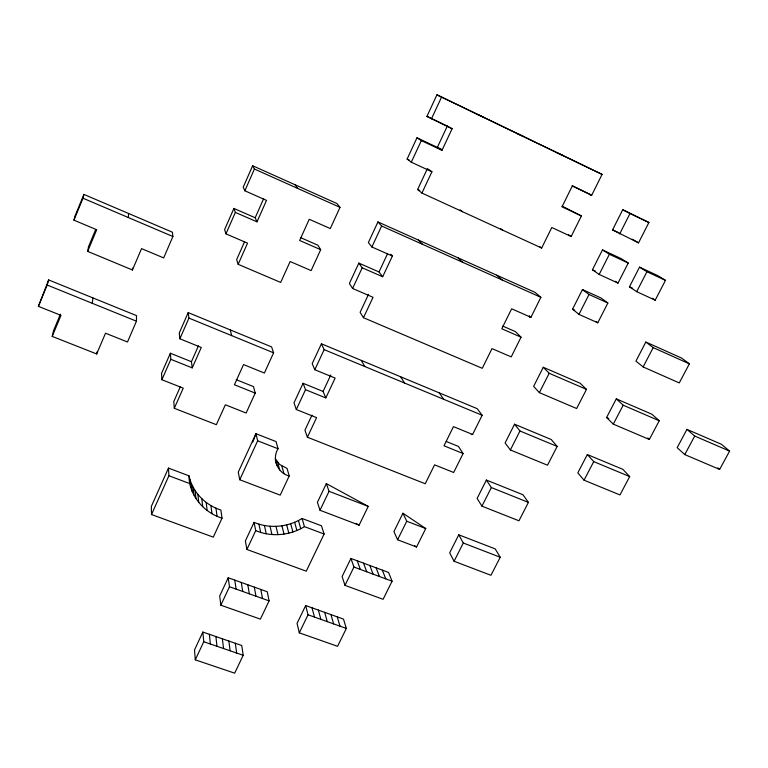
<?xml version="1.0" encoding="UTF-8"?>
<svg xmlns="http://www.w3.org/2000/svg" width="768" height="768" viewBox="0 0 768 768"><rect width="100%" height="100%" fill="white"/><g stroke="black" fill="none" stroke-linecap="round" stroke-linejoin="round"><path stroke-width="1.15" d="M136.445 321.197L136.502 315.619L48.643 279.926L38.4 306.346L60.979 315.379L52.214 336.403L96.682 353.971L105.523 333.197L127.498 341.99L136.445 321.197L47.194 285.034L48.643 279.926M95.606 229.728L88.493 246.787L87.667 251.376L132.451 269.99L132.499 268.051M128.362 217.546L128.554 213.475M96.682 353.971L96.902 351.946M92.227 303.283L92.976 297.936M52.214 336.403L53.578 330.557L60.394 314.198M87.667 251.376L96.691 229.738L73.949 220.166L82.992 198.221L83.904 194.419L172.378 232.186L172.886 236.515L163.68 257.914L141.552 248.611L132.451 269.99M73.949 220.166L74.995 216.029L83.904 194.419M252.826 442.09L255.936 433.699L276.038 441.571L278.054 448.762C271.594 458.755 277.699 473.29 289.21 475.958L280.214 495.139L239.731 479.741L238.272 472.109L255.936 433.699L257.674 440.813L239.731 479.741M38.4 306.346L47.194 285.034M170.371 353.242L170.842 359.328L192.221 367.882L191.434 361.699L170.371 353.242L161.549 373.354L161.885 379.728L183.226 388.157L174.298 408.288L216.346 424.694L225.35 404.794L246.134 413.011L255.226 393.091L253.507 386.611L236.237 379.68M255.226 393.091L234.413 384.758L243.533 364.579L264.384 373.027L273.6 352.829L271.594 346.906L188.198 312.605L179.261 332.995L179.856 338.784L201.274 347.462L192.221 367.882M320.688 249.667L299.654 240.48L309.235 219.274L330.307 228.586L340.003 207.36L336.922 203.53L252.624 165.734L243.226 187.171L244.858 190.79L266.515 200.371L256.992 221.846L255.187 217.766L233.885 208.445L224.621 229.574L225.946 233.846L247.536 243.158L238.157 264.317L280.675 282.432L290.131 261.533L311.136 270.595L320.688 249.667L317.933 245.222L300.48 237.581M161.885 379.728L170.842 359.328M179.856 338.784L188.947 318.096L188.198 312.605M225.946 233.846L235.363 212.4L233.885 208.445M244.858 190.79L254.41 169.037L252.624 165.734M180.259 386.909L173.789 401.539L174.298 408.288M191.434 361.699L198.47 345.802M244.493 241.891L236.65 259.613L238.157 264.317M255.187 217.766L263.616 198.73M168.47 468.096L151.354 506.381L151.517 514.541L213.283 537.149L222.038 518.15L220.848 510.01C205.277 505.142 192.355 491.962 189.005 475.834L168.47 468.096L168.893 475.747L151.517 514.541M471.302 434.544L472.598 434.467L482.15 415.277L477.216 408.682L321.408 343.786L312.211 363.61L314.803 369.734L335.136 378.077L325.824 397.92L323.078 391.43L303.072 383.299L294 402.854L296.304 409.526L316.579 417.629L307.392 437.213L425.242 483.763L434.582 464.842L453.667 472.483L463.104 453.542L458.467 446.438L446.275 441.485M390.864 254.246L392.39 256.042L382.675 276.739L379.018 271.949L358.838 263.117L349.382 283.498L352.589 288.47L373.037 297.293L363.466 317.702L482.266 368.314L491.99 348.605L511.219 356.899L521.04 337.181L515.472 331.642L502.81 326.102M529.622 317.376L530.928 317.318L540.883 297.322L534.979 292.339L377.952 221.933L368.362 242.592L371.885 246.979L392.39 256.042M562.061 206.102L581.395 215.952L571.162 236.506L551.798 227.501L541.661 248.035L421.93 193.066L431.923 171.773L411.302 162.192L407.126 159.053L416.986 137.798L441.581 149.376M416.986 137.798L421.334 140.611L441.984 150.326L452.122 128.726L426.922 116.39L436.925 94.829L602.083 174.403L591.706 195.254L590.381 195.293M296.304 409.526L305.52 389.693L303.072 383.299M314.803 369.734L324.154 349.632L321.408 343.786M352.589 288.47L362.198 267.802L358.838 263.117M371.885 246.979L381.629 226.003L377.952 221.933M411.302 162.192L421.334 140.611M431.443 118.877L441.619 96.979M202.848 632.064L194.515 649.93L195.283 659.837L234.672 673.171L243.187 655.277L241.747 645.485L202.848 632.064L203.75 641.741L195.283 659.837M228.202 577.757L219.696 595.978L220.838 605.203L260.4 619.133L269.088 600.874L267.264 591.763L228.202 577.757L229.478 586.742L220.838 605.203M254.054 522.365L245.376 540.95L246.912 549.466L306.259 571.181L324.106 534.029L321.475 525.792L302.074 518.477C287.875 527.251 269.462 528.941 254.054 522.365L255.725 530.63L246.912 549.466M311.971 415.171L304.944 430.186L307.392 437.213M323.078 391.43L330.797 374.947M368.544 294.317L360.115 312.326L363.466 317.702M379.018 271.949L387.562 253.69M421.93 193.066L417.629 189.485L427.45 168.509M426.922 116.39L447.302 126.096L437.338 147.379L441.984 150.326M326.333 483.61L317.414 502.33L320.006 510.269L359.117 525.149L368.227 506.39L326.333 483.61L329.059 491.309L320.006 510.269M305.683 605.539L297.062 623.376L299.299 632.832L337.555 646.301L346.349 628.435L343.478 619.094L305.683 605.539L308.045 614.774L299.299 632.832M350.918 558.442L342.106 576.518L344.995 585.36L383.088 599.309L392.083 581.184L388.55 572.448L350.918 558.442L353.942 567.043L344.995 585.36M402.95 513.235L393.936 531.542L397.574 539.77L416.563 546.998L425.75 528.547L402.95 513.235L406.742 521.232L425.75 528.547M397.574 539.77L406.742 521.232M458.765 534.806L449.683 552.826L454.07 561.254L490.954 575.29L500.227 557.242L495.216 548.899L458.765 534.806L463.296 543.014L500.227 557.242M486.384 480.058L477.12 498.432L481.939 506.16L518.957 520.79L528.413 502.387L522.96 494.736L486.384 480.058L491.357 487.555L528.413 502.387M514.541 424.224L505.094 442.963L510.374 449.971L547.517 465.206L557.165 446.438L551.242 439.517L514.541 424.224L519.974 430.992L557.165 446.438M543.264 367.277L533.626 386.39L539.376 392.64L576.643 408.518L586.483 389.366L580.09 383.194L543.264 367.277L549.178 373.277L586.483 389.366M572.563 309.187L582.461 289.565L601.037 297.994L607.853 303.014L597.773 322.8L578.966 314.381L572.563 309.187L574.742 310.166M592.426 269.808L602.458 249.907L621.072 258.566L628.243 263.04L618.01 283.094L599.174 274.445L592.426 269.808L595.526 271.229M612.566 229.882L622.733 209.722L648.902 222.509L638.534 242.842L612.566 229.882L618.778 232.81M454.07 561.254L463.296 543.014M481.939 506.16L491.357 487.555M510.374 449.971L519.974 430.992M539.376 392.64L549.178 373.277M578.966 314.381L589.037 294.48L582.461 289.565M599.174 274.445L609.379 254.275L602.458 249.907M619.661 233.962L630.01 213.504L648.902 222.509M629.453 286.819L639.523 267.149L657.821 275.664L665.472 280.349L655.2 300.173L636.691 291.667L629.453 286.819L632.678 288.298M636.691 291.667L646.934 271.728L639.523 267.149M587.347 454.55L577.814 472.877L584.045 480.192L619.968 494.938L629.693 476.573L622.858 469.334L587.347 454.55L593.731 461.626L629.693 476.573M606.586 417.533L616.301 398.851L651.926 414.24L659.242 420.758L649.325 439.478L613.296 424.128L606.586 417.533L608.746 418.454M645.84 342.038L635.933 361.104L643.123 366.941L679.267 382.925L689.376 363.83L681.562 358.061L645.84 342.038L653.203 347.626L689.376 363.83M584.045 480.192L593.731 461.626M613.296 424.128L623.174 405.197L616.301 398.851M643.123 366.941L653.203 347.626M686.957 429.379L677.174 447.667L684.768 454.579L719.626 469.43L729.6 451.104L721.421 444.278L686.957 429.379L694.714 436.051L729.6 451.104M684.768 454.579L694.714 436.051M255.725 530.63C271.363 537.274 290.035 535.536 304.435 526.637L324.106 534.029M203.75 641.741L243.187 655.277M229.478 586.742L269.088 600.874M308.045 614.774L346.349 628.435M222.038 518.15C203.808 512.573 188.995 495.322 189.005 475.834M353.942 567.043L392.083 581.184M168.893 475.747L189.725 483.571M329.059 491.309L368.227 506.39M257.674 440.813L278.054 448.762M305.52 389.693L325.824 397.92M463.104 453.542L443.99 445.795L453.466 426.624L472.598 434.467M188.947 318.096L273.6 352.829M324.154 349.632L482.15 415.277M82.992 198.221L172.886 236.515M623.174 405.197L659.242 420.758M235.363 212.4L256.992 221.846M362.198 267.802L382.675 276.739M521.04 337.181L501.792 328.771L511.651 308.794L530.928 317.318L529.286 315.811M254.41 169.037L340.003 207.36M381.629 226.003L540.883 297.322M589.037 294.48L607.853 303.014M417.629 189.485L419.789 190.483M477.552 114.432L482.842 116.87M517.45 133.68L523.315 136.397M407.126 159.053L409.267 160.051M609.379 254.275L628.243 263.04M646.934 271.728L665.472 280.349M556.637 152.582L563.05 155.568M602.083 174.403L436.925 94.829M581.395 215.952L562.013 206.822L572.304 186L591.706 195.254L572.179 185.626M622.733 209.722L630.01 213.504M275.184 458.544L279.6 464.419L287.04 468.422L289.21 475.958M447.302 126.096L452.122 128.726M355.987 523.44L359.117 525.149M632.112 239.174L638.534 242.842M568.416 234.73L571.162 236.506M652.406 298.31L655.2 300.173M615.389 281.318L618.01 283.094M414.595 545.654L416.563 546.998M539.952 246.806L541.661 248.035M428.342 169.162L431.923 171.773M500.65 228.682L502.464 230.045M460.118 209.808L462.557 211.718M596.102 321.475L597.773 322.8M717.84 467.856L719.626 469.43M496.742 275.194L502.118 279.965M457.843 257.75L462.672 262.301M647.731 437.981L649.325 439.478M418.253 240L422.515 244.32M439.258 392.87L443.674 399.293M295.152 184.81L297.6 188.371M400.646 376.79L404.525 383.021M361.373 360.432L364.694 366.47M382.32 570.134L385.766 578.851M376.07 567.802L379.44 576.499M369.811 565.469L373.094 574.147M363.533 563.136L366.73 571.786M357.235 560.794L360.346 569.424M337.219 616.848L340.013 626.179M330.941 614.602L333.648 623.914M302.074 518.477L304.435 526.637M324.653 612.346L327.274 621.638M298.435 520.522L300.739 528.72M281.846 466.109L283.949 473.616M294.634 522.278L296.89 530.496M318.346 610.08L320.88 619.354M277.632 462.442L279.677 469.91M275.338 459.84L276.758 465.139M290.707 523.738L292.906 531.984M312.019 607.814L314.467 617.069M286.675 524.89L288.806 533.146M281.933 525.792L283.997 534.067M230.266 329.904L231.658 335.616M275.99 526.32L277.978 534.614M270.048 526.243L271.949 534.538M264.413 525.456L266.237 533.75M258.922 524.112L260.659 532.397M260.794 589.45L262.531 598.541M254.314 587.117L255.955 596.189M247.814 584.794L249.37 593.837M241.296 582.451L242.755 591.485M234.758 580.109L236.122 589.114M235.306 643.267L236.659 653.04M215.952 508.109L217.075 516.23M228.854 641.04L230.112 650.794M210.912 505.526L211.958 513.619M206.189 502.435L207.168 510.499M222.374 638.803L223.555 648.538M201.802 498.624L202.714 506.64M215.885 636.566L216.97 646.282M197.885 494.371L198.739 502.339M195.139 490.618L195.955 498.528M209.376 634.32L210.365 644.016M193.104 487.133L193.891 495.014M191.395 483.494L192.154 491.328M190.022 479.722L190.762 487.498"/></g></svg>
